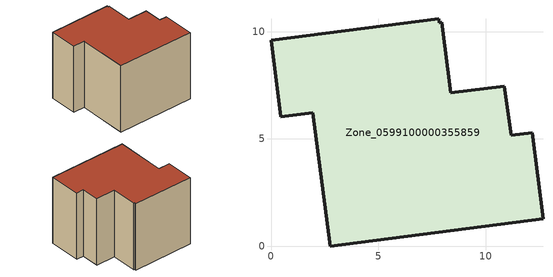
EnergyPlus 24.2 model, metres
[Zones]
Zone_0599100000355859
 floor ground (C_G): 1.95,6.22 0.46,6.03 0,9.6 7.81,10.6 7.84,10.41 7.96,10.43 8.38,7.15 10.88,7.46 11.19,5.18 12.17,5.29 12.68,1.27 2.75,0 z0
 wall outside (C_F): 7.81,10.6 0,9.6 0.46,6.03 1.95,6.22 2.75,0 12.68,1.27 12.17,5.29 11.19,5.18 10.88,7.46 8.38,7.15 7.96,10.43 7.84,10.41 7.81,10.6 z0:8.9
 roof outside (C_R): 7.84,10.41 7.81,10.6 0,9.6 0.46,6.03 1.95,6.22 2.75,0 12.68,1.27 12.17,5.29 11.19,5.18 10.88,7.46 8.38,7.15 7.96,10.43 z8.9
[BUILDING]
Pand.0599100000355859: North Axis=0; Terrain=City; Loads Convergence Tolerance Value=0.04; Temperature Convergence Tolerance Value=0.4; Solar Distribution=FullExterior; Maximum Number of Warmup Days=25; Minimum Number of Warmup Days=1
[Site:Location]
Rotterdam.The.Hague.AP_ZH_NLD Design_Conditions: Latitude=51.96; Longitude=4.45; Time Zone=1; Elevation=-4.5
[SITE:GROUNDTEMPERATURE:BUILDINGSURFACE]
18, 18, 18, 18, 18, 18, 18, 18, 18, 18, 18, 18
[MATERIAL] Thermal Absorptance=0.9; Solar Absorptance=0.7; Visible Absorptance=0.7
Name | Roughness | Thickness | Conductivity | Density | Specific Heat
G.TC.1992-2005 | MediumSmooth | 0.15 | 0.06 | 540 | 1210
F.TC.1992-2005 | Rough | 0.3 | 0.12 | 1920 | 840
R.TC.1992-2005 | MediumRough | 0.2 | 0.08 | 1500 | 1000
[CONSTRUCTION]
C_G: G.TC.1992-2005
C_F: F.TC.1992-2005
C_R: R.TC.1992-2005
[ZONE]
Zone_0599100000355859: Type=1; Multiplier=1; Ceiling Height=Autocalculate; Volume=Autocalculate; Floor Area=autocalculate; Part of Total Floor Area=Yes
[ZONEINFILTRATION:DESIGNFLOWRATE]
Infil_Zone_0599100000355859: Zone or ZoneList or Space or SpaceList=Zone_0599100000355859; Schedule=AlwaysOn; Design Flow Rate Calculation Method=Flow/Area; Flow Rate per Floor Area=0.0015; Constant Term Coefficient=1; Temperature Term Coefficient=0; Velocity Term Coefficient=0; Velocity Squared Term Coefficient=0
[HVACTEMPLATE:ZONE:IDEALLOADSAIRSYSTEM]
Zone_0599100000355859: Maximum Heating Supply Air Temperature=50; Minimum Cooling Supply Air Temperature=13; Maximum Heating Supply Air Humidity Ratio=0.0156; Minimum Cooling Supply Air Humidity Ratio=0.0077; Heating Limit=NoLimit; Cooling Limit=NoLimit; Dehumidification Control Type=ConstantSensibleHeatRatio; Cooling Sensible Heat Ratio=0.7; Dehumidification Setpoint=60; Humidification Control Type=None; Humidification Setpoint=30; Outdoor Air Method=None; Outdoor Air Flow Rate per Person=0.00944; Outdoor Air Flow Rate per Zone Floor Area=0; Outdoor Air Flow Rate per Zone=0; Demand Controlled Ventilation Type=None; Outdoor Air Economizer Type=NoEconomizer; Heat Recovery Type=None; Sensible Heat Recovery Effectiveness=0.7; Latent Heat Recovery Effectiveness=0.65
[ZONECONTROL:THERMOSTAT]
ThermostatControl_Zone_0599100000355859: Zone or ZoneList=Zone_0599100000355859; Control Type Schedule=DualSetpointControlType; Control 1=Thermostat_Zone_0599100000355859; Temperature Difference Between Cutout And Setpoint=0
[THERMOSTATSETPOINT:DUALSETPOINT]
Thermostat_Zone_0599100000355859: Heating Setpoint Temperature Schedule=HeatingSetpoint_Zone_0599100000355859; Cooling Setpoint Temperature Schedule=CoolingSetpoint_Zone_0599100000355859
[SCHEDULE:COMPACT]
HeatingSetpoint_Zone_0599100000355859: Through: 12/31, For: AllDays, Until: 24:00, 21
CoolingSetpoint_Zone_0599100000355859: Through: 12/31, For: AllDays, Until: 24:00, 24
DualSetpointControlType: Through: 12/31, For: AllDays, Until: 24:00, 4
AlwaysOn: Through: 12/31, For: AllDays, Until: 24:00, 1
